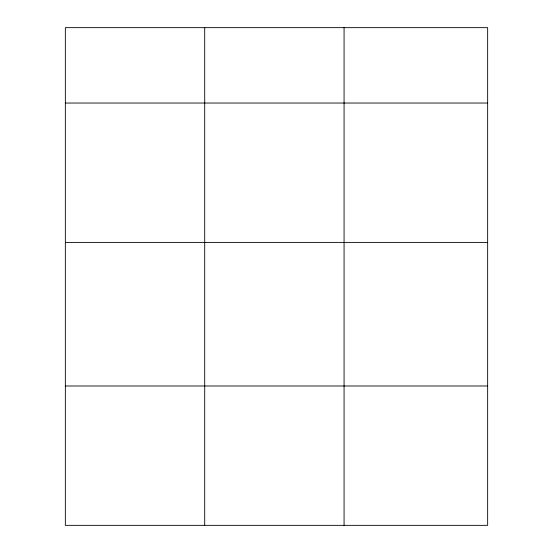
<?xml version="1.0" encoding="UTF-8"?>
<svg xmlns="http://www.w3.org/2000/svg" width="553" height="553" viewBox="0 0 553 553"><rect width="100%" height="100%" fill="white"/><g stroke="black" fill="none" stroke-linecap="round" stroke-linejoin="round"><path stroke-width="0.83" d="M487.649 242.401L487.649 27.65L65.351 27.65L65.351 525.35L487.649 525.35L487.649 242.401L65.351 242.401M65.351 103.038L487.649 103.038M65.351 385.987L487.649 385.987M344.07 27.65L344.07 525.35M204.707 27.65L204.707 525.35"/></g></svg>
